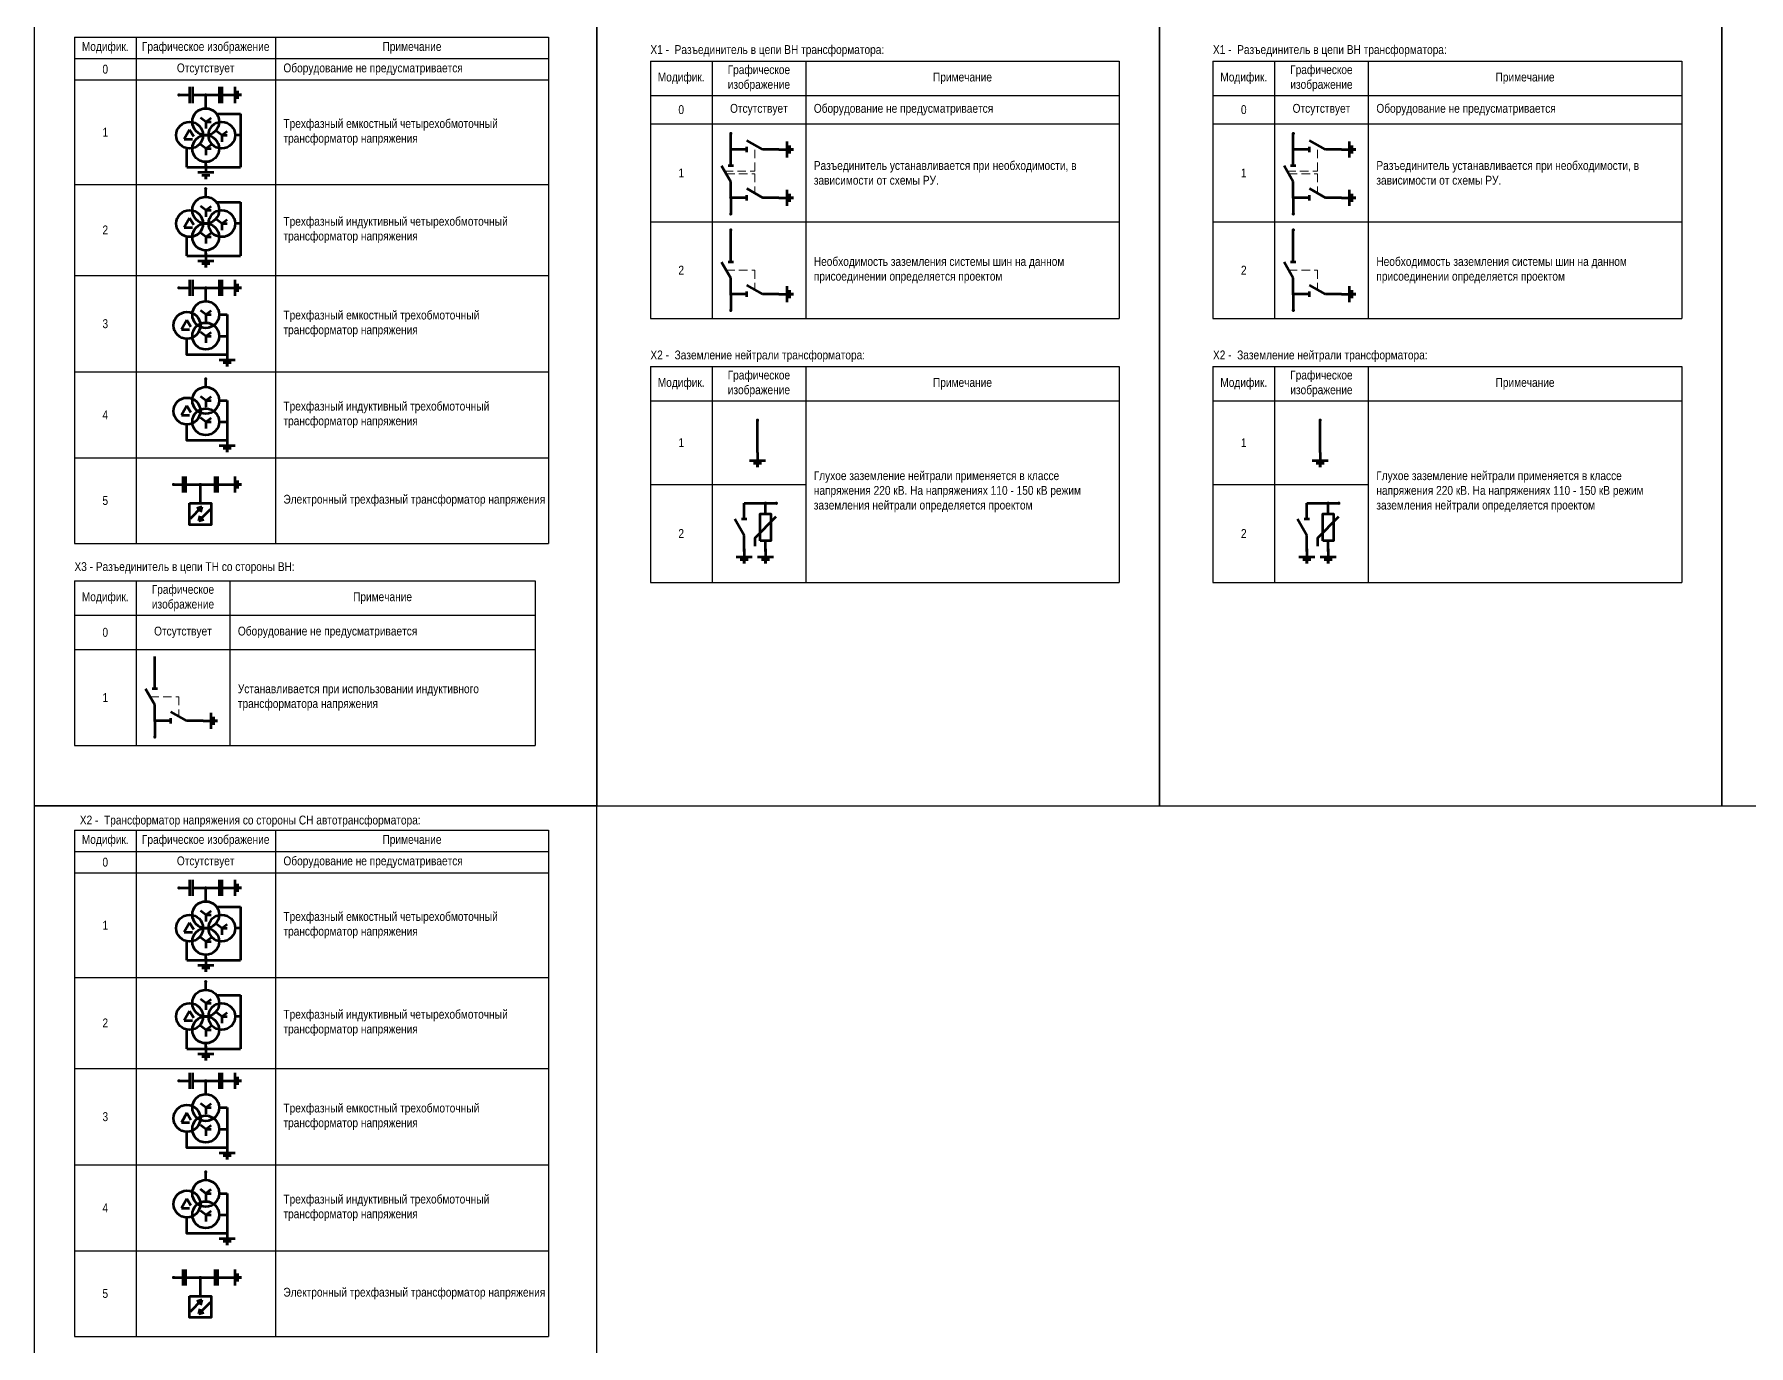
# Model space of a CAD drawing. Header units: millimetres. Extents: x 2565 to 10526, y 3800 to 9503.
# Drawn here: x 7417 to 8057, y 6831 to 7320 of the extents above; entities that cross this region are included whole.
import ezdxf
from ezdxf.enums import TextEntityAlignment as Align

# ---------------------------------------------------------------- set-up
doc = ezdxf.new("R2010")
doc.units = ezdxf.units.MM
doc.linetypes.add('штриховая2', pattern=[9.525, 6.35, -3.175])
for name, color, linetype, lineweight in [('Основная', 7, 'Continuous', 30), ('Толстая', 7, 'Continuous', 53), ('Штриховая', 7, 'штриховая2', 20)]:
    doc.layers.add(name, color=color, linetype=linetype, lineweight=lineweight)
doc.layers.add('Рамка', color=190, linetype='Continuous', lineweight=25, plot=False)
doc.styles.add('Narrow', font='ARIALN.TTF')
doc.styles.add('Вывод', font='tahoma.ttf', dxfattribs={"height": 2.5})
doc.styles.add('Компонент', font='ARIALN.TTF', dxfattribs={"height": 3.5})
doc.styles.add('Функция', font='ARIALN.TTF', dxfattribs={"height": 2})

# ---------------------------------------------------------------- blocks, each defined once
blk = doc.blocks.new('*T80')
at = {"layer": 'Основная', "color": 0, "linetype": 'ByBlock', "lineweight": -2, "transparency": 16777216}
for p, q in [((0, 0), (175, 0)), ((0, 0), (0, -96)), ((23, 0), (23, -96)), ((58, 0), (58, -96)), ((175, 0), (175, -96)), ((0, -12.79), (175, -12.79)), ((0, -23.39), (175, -23.39)), ((0, -60), (175, -60)), ((0, -96), (175, -96))]:
    blk.add_line(p, q, dxfattribs=at)
at = {"layer": 'Основная', "color": 0, "transparency": 16777216, "char_height": 3.3, "style": 'Narrow'}
for s, insert, width, attachment_point in [('Модифик.', (11.5, -6.4), 20, 5), ('Графическое изображение', (40.5, -6.4), 32, 5), ('Примечание', (116.5, -6.4), 114, 5), ('0', (11.5, -18.09), 20, 5), ('Отсутствует', (40.5, -18.09), 32, 5), ('Оборудование не предусматривается', (61, -18.09), 111, 4), ('Разъединитель устанавливается при необходимости, в зависимости от схемы РУ.', (61, -41.7), 111, 4), ('1', (11.5, -41.7), 20, 5), ('2', (11.5, -78), 20, 5), ('Необходимость заземления системы шин на данном присоединении определяется проектом', (61, -78), 111, 4)]:
    blk.add_mtext(s, dxfattribs=dict(at, insert=insert, width=width, attachment_point=attachment_point))
blk = doc.blocks.new('*U25')
at = {"color": 0}
for p, q in [((-3, 0), (0, 0)), ((0, -3), (0, 3)), ((1, -1.5), (1, 1.5)), ((2, -0.5), (2, 0.5))]:
    blk.add_line(p, q, dxfattribs=at)
blk = doc.blocks.new('*U191')
at = {"color": 0}
blk.add_line((0, 0), (6, 3.43), dxfattribs=at)
blk = doc.blocks.new('*U35')
at = {"color": 0}
blk.add_line((0, -1), (0, 1), dxfattribs=at)
blk = doc.blocks.new('*U33')
at = {"color": 0}
for p, q in [((0, 3), (0, 9)), ((0, -9), (0, -3))]:
    blk.add_line(p, q, dxfattribs=at)
at = {"color": 0, "ltscale": 0.25, "rotation": 89.99999999999999}
for name, p in [('*U191', (0, -3)), ('*U35', (0, 3))]:
    blk.add_blockref(name, p, dxfattribs=at)
at = {"layer": 'Основная'}
for tag, height, style, p in [('В1', 2.5, 'Вывод', (2, 7)), ('ОУ', 3.5, 'Компонент', (-12, 0)), ('В2', 2.5, 'Вывод', (2, -7))]:
    blk.add_attdef(tag, text='', height=height, dxfattribs=dict(at, style=style)).set_placement(p, align=Align.MIDDLE_CENTER)
blk = doc.blocks.new('*U41')
at = {"color": 0}
for p, q in [((-3, 0), (-9, 0)), ((9, 0), (3, 0))]:
    blk.add_line(p, q, dxfattribs=at)
at = {"color": 0, "ltscale": 0.25, "xscale": -1}
for name, p in [('*U191', (3, 0)), ('*U35', (-3, 0))]:
    blk.add_blockref(name, p, dxfattribs=at)
at = {"layer": 'Основная'}
for tag, height, style, p in [('ОУ', 3.5, 'Компонент', (0, 12)), ('В1', 2.5, 'Вывод', (-7, -2)), ('В2', 2.5, 'Вывод', (7, -2))]:
    blk.add_attdef(tag, text='', height=height, dxfattribs=dict(at, style=style)).set_placement(p, align=Align.MIDDLE_CENTER)
blk = doc.blocks.new('*T81')
at = {"layer": 'Основная', "color": 0, "linetype": 'ByBlock', "lineweight": -2, "transparency": 16777216}
for p, q in [((0, 0), (175, 0)), ((0, 0), (0, -80.61)), ((23, 0), (23, -80.61)), ((58, 0), (58, -80.61)), ((175, 0), (175, -80.61)), ((0, -12.79), (175, -12.79)), ((0, -44), (58, -44)), ((0, -80.61), (175, -80.61))]:
    blk.add_line(p, q, dxfattribs=at)
at = {"layer": 'Основная', "color": 0, "transparency": 16777216, "char_height": 3.3, "style": 'Narrow'}
for s, insert, width, attachment_point in [('Модифик.', (11.5, -6.4), 20, 5), ('Графическое изображение', (40.5, -6.4), 32, 5), ('Примечание', (116.5, -6.4), 114, 5), ('1', (11.5, -28.4), 20, 5), ('Глухое заземление нейтрали применяется в классе напряжения 220 кВ. На напряжениях 110 - 150 кВ режим заземления нейтрали определяется проектом', (61, -46.7), 111, 4), ('2', (11.5, -62.3), 20, 5)]:
    blk.add_mtext(s, dxfattribs=dict(at, insert=insert, width=width, attachment_point=attachment_point))
blk = doc.blocks.new('*U27')
at = {"color": 0}
for p, q in [((-3, 0), (3, 0)), ((0, 3), (0, 0)), ((-1.5, -1), (1.5, -1)), ((-0.5, -2), (0.5, -2))]:
    blk.add_line(p, q, dxfattribs=at)
blk = doc.blocks.new('*U45')
at = {"color": 0}
for p, q in [((0, 5), (0, 9)), ((0, -9), (0, -5))]:
    blk.add_line(p, q, dxfattribs=at)
at = {"color": 0, "ltscale": 0.35}
for q in [(4, 4), (-4, -7)]:
    blk.add_line((-4, -4), q, dxfattribs=at)
blk.add_lwpolyline([(-2, -5), (-2, 5), (2, 5), (2, -5)], close=True, dxfattribs=at)
at = {"layer": 'Основная'}
for tag, height, style, p in [('В1', 2.5, 'Вывод', (2, 7)), ('ОУ', 3.5, 'Компонент', (-6, 0)), ('F', 2, 'Функция', (-3, -5)), ('В2', 2.5, 'Вывод', (2, -7))]:
    blk.add_attdef(tag, text='', height=height, dxfattribs=dict(at, style=style)).set_placement(p, align=Align.MIDDLE_CENTER)
blk = doc.blocks.new('*U31')
at = {"color": 0}
for p, q in [((-3, 0), (3, 0)), ((0, 3), (0, 0)), ((-1.5, -1), (1.5, -1)), ((-0.5, -2), (0.5, -2))]:
    blk.add_line(p, q, dxfattribs=at)
blk = doc.blocks.new('*T123')
at = {"layer": 'Основная', "color": 0, "linetype": 'ByBlock', "lineweight": -2, "transparency": 16777216}
for p, q in [((0, 0), (175, 0)), ((0, 0), (0, -96)), ((23, 0), (23, -96)), ((58, 0), (58, -96)), ((175, 0), (175, -96)), ((0, -12.79), (175, -12.79)), ((0, -23.39), (175, -23.39)), ((0, -60), (175, -60)), ((0, -96), (175, -96))]:
    blk.add_line(p, q, dxfattribs=at)
at = {"layer": 'Основная', "color": 0, "transparency": 16777216, "char_height": 3.3, "style": 'Narrow'}
for s, insert, width, attachment_point in [('Модифик.', (11.5, -6.4), 20, 5), ('Графическое изображение', (40.5, -6.4), 32, 5), ('Примечание', (116.5, -6.4), 114, 5), ('0', (11.5, -18.09), 20, 5), ('Отсутствует', (40.5, -18.09), 32, 5), ('Оборудование не предусматривается', (61, -18.09), 111, 4), ('Разъединитель устанавливается при необходимости, в зависимости от схемы РУ.', (61, -41.7), 111, 4), ('1', (11.5, -41.7), 20, 5), ('2', (11.5, -78), 20, 5), ('Необходимость заземления системы шин на данном присоединении определяется проектом', (61, -78), 111, 4)]:
    blk.add_mtext(s, dxfattribs=dict(at, insert=insert, width=width, attachment_point=attachment_point))
blk = doc.blocks.new('*T124')
at = {"layer": 'Основная', "color": 0, "linetype": 'ByBlock', "lineweight": -2, "transparency": 16777216}
for p, q in [((0, 0), (175, 0)), ((0, 0), (0, -80.61)), ((23, 0), (23, -80.61)), ((58, 0), (58, -80.61)), ((175, 0), (175, -80.61)), ((0, -12.79), (175, -12.79)), ((0, -44), (58, -44)), ((0, -80.61), (175, -80.61))]:
    blk.add_line(p, q, dxfattribs=at)
at = {"layer": 'Основная', "color": 0, "transparency": 16777216, "char_height": 3.3, "style": 'Narrow'}
for s, insert, width, attachment_point in [('Модифик.', (11.5, -6.4), 20, 5), ('Графическое изображение', (40.5, -6.4), 32, 5), ('Примечание', (116.5, -6.4), 114, 5), ('1', (11.5, -28.4), 20, 5), ('Глухое заземление нейтрали применяется в классе напряжения 220 кВ. На напряжениях 110 - 150 кВ режим заземления нейтрали определяется проектом', (61, -46.7), 111, 4), ('2', (11.5, -62.3), 20, 5)]:
    blk.add_mtext(s, dxfattribs=dict(at, insert=insert, width=width, attachment_point=attachment_point))
blk = doc.blocks.new('*T212')
at = {"layer": 'Основная', "color": 0, "linetype": 'ByBlock', "lineweight": -2, "transparency": 16777216}
for p, q in [((0, 0), (177, 0)), ((0, 0), (0, -189)), ((23, 0), (23, -189)), ((75, 0), (75, -189)), ((177, 0), (177, -189)), ((0, -8), (177, -8)), ((0, -16), (177, -16)), ((0, -55), (177, -55)), ((0, -89), (177, -89)), ((0, -125), (177, -125)), ((0, -157), (177, -157)), ((0, -189), (177, -189))]:
    blk.add_line(p, q, dxfattribs=at)
at = {"layer": 'Основная', "color": 0, "transparency": 16777216, "char_height": 3.3, "style": 'Narrow'}
for s, insert, width, attachment_point in [('Модифик.', (11.5, -4), 20, 5), ('Графическое изображение', (49, -4), 49, 5), ('Примечание', (126, -4), 99, 5), ('0', (11.5, -12), 20, 5), ('Отсутствует', (49, -12), 49, 5), ('Оборудование не предусматривается', (78, -12), 96, 4), ('Трехфазный емкостный четырехобмоточный трансформатор напряжения', (78, -35.5), 96, 4), ('1', (11.5, -35.5), 20, 5), ('2', (11.5, -72), 20, 5), ('Трехфазный индуктивный четырехобмоточный трансформатор напряжения', (78, -72), 96, 4), ('Трехфазный емкостный трехобмоточный трансформатор напряжения', (78, -107), 96, 4), ('3', (11.5, -107), 20, 5), ('4', (11.5, -141), 20, 5), ('Трехфазный индуктивный трехобмоточный трансформатор напряжения', (78, -141), 96, 4), ('5', (11.5, -173), 20, 5), ('Электронный трехфазный трансформатор напряжения', (78, -173), 96, 4)]:
    blk.add_mtext(s, dxfattribs=dict(at, insert=insert, width=width, attachment_point=attachment_point))
blk = doc.blocks.new('*T213')
at = {"layer": 'Основная', "color": 0, "linetype": 'ByBlock', "lineweight": -2, "transparency": 16777216}
for p, q in [((0, 0), (172, 0)), ((0, 0), (0, -61.39)), ((23, 0), (23, -61.39)), ((58, 0), (58, -61.39)), ((172, 0), (172, -61.39)), ((0, -12.79), (172, -12.79)), ((0, -25.62), (172, -25.62)), ((0, -61.39), (172, -61.39))]:
    blk.add_line(p, q, dxfattribs=at)
at = {"layer": 'Основная', "color": 0, "transparency": 16777216, "char_height": 3.3, "style": 'Narrow'}
for s, insert, width, attachment_point in [('Модифик.', (11.5, -6.4), 20, 5), ('Графическое изображение', (40.5, -6.4), 32, 5), ('Примечание', (115, -6.4), 111, 5), ('0', (11.5, -19.21), 20, 5), ('Отсутствует', (40.5, -19.21), 32, 5), ('Оборудование не предусматривается', (61, -19.21), 108, 4), ('1', (11.5, -43.51), 20, 5), ('Устанавливается при использовании индуктивного трансформатора напряжения', (61, -43.51), 108, 4)]:
    blk.add_mtext(s, dxfattribs=dict(at, insert=insert, width=width, attachment_point=attachment_point))
blk = doc.blocks.new('*U20')
at = {"color": 0, "ltscale": 0.35}
for p, q in [((0, 2), (-2, -1.5)), ((0, 2), (1.5, -0.5)), ((-2, -1.5), (1, -1.5))]:
    blk.add_line(p, q, dxfattribs=at)
blk.add_circle((0, 0), 5, dxfattribs=at)
at = {"ltscale": 0.35, "style": 'Компонент'}
blk.add_attdef('ОУ', text='', height=3.5, dxfattribs=at).set_placement((-3, 10), align=Align.MIDDLE_CENTER)
blk = doc.blocks.new('*U19')
at = {"color": 0, "ltscale": 0.35}
for q in [(-2, 1.5), (2, 1.5), (2, 0), (0, -2.5)]:
    blk.add_line((0, 0), q, dxfattribs=at)
blk.add_circle((0, 0), 5, dxfattribs=at)
at = {"ltscale": 0.35, "style": 'Компонент'}
blk.add_attdef('ОУ', text='', height=3.5, dxfattribs=at).set_placement((0, 8), align=Align.MIDDLE_CENTER)
blk = doc.blocks.new('*U21')
at = {"color": 0, "ltscale": 0.35}
for q in [(-2, 1.5), (2, 1.5), (2, 0), (0, -2.5)]:
    blk.add_line((0, 0), q, dxfattribs=at)
blk.add_circle((0, 0), 5, dxfattribs=at)
at = {"ltscale": 0.35, "style": 'Компонент'}
blk.add_attdef('ОУ', text='', height=3.5, dxfattribs=at).set_placement((-9, 8), align=Align.MIDDLE_CENTER)
blk = doc.blocks.new('*U26')
at = {"color": 0}
for p, q in [((3, 0), (-3, 0)), ((0, 3), (0, 0)), ((1.5, -1), (-1.5, -1)), ((0.5, -2), (-0.5, -2))]:
    blk.add_line(p, q, dxfattribs=at)
blk = doc.blocks.new('*U50')
at = {"color": 0, "ltscale": 0.35}
for p, q in [((0, 2), (-2, -1.5)), ((0, 2), (1.5, -0.5)), ((-2, -1.5), (1, -1.5))]:
    blk.add_line(p, q, dxfattribs=at)
blk.add_circle((0, 0), 5, dxfattribs=at)
at = {"ltscale": 0.35, "style": 'Компонент'}
blk.add_attdef('ОУ', text='', height=3.5, dxfattribs=at).set_placement((0, 8), align=Align.MIDDLE_CENTER)
blk = doc.blocks.new('*U51')
at = {"color": 0, "ltscale": 0.35}
for q in [(-2, 1.5), (2, 1.5), (2, 0), (0, -2.5)]:
    blk.add_line((0, 0), q, dxfattribs=at)
blk.add_circle((0, 0), 5, dxfattribs=at)
at = {"ltscale": 0.35, "style": 'Компонент'}
blk.add_attdef('ОУ', text='', height=3.5, dxfattribs=at).set_placement((0, 8), align=Align.MIDDLE_CENTER)
blk = doc.blocks.new('*T214')
at = {"layer": 'Основная', "color": 0, "linetype": 'ByBlock', "lineweight": -2, "transparency": 16777216}
for p, q in [((0, 0), (177, 0)), ((0, 0), (0, -189)), ((23, 0), (23, -189)), ((75, 0), (75, -189)), ((177, 0), (177, -189)), ((0, -8), (177, -8)), ((0, -16), (177, -16)), ((0, -55), (177, -55)), ((0, -89), (177, -89)), ((0, -125), (177, -125)), ((0, -157), (177, -157)), ((0, -189), (177, -189))]:
    blk.add_line(p, q, dxfattribs=at)
at = {"layer": 'Основная', "color": 0, "transparency": 16777216, "char_height": 3.3, "style": 'Narrow'}
for s, insert, width, attachment_point in [('Модифик.', (11.5, -4), 20, 5), ('Графическое изображение', (49, -4), 49, 5), ('Примечание', (126, -4), 99, 5), ('0', (11.5, -12), 20, 5), ('Отсутствует', (49, -12), 49, 5), ('Оборудование не предусматривается', (78, -12), 96, 4), ('Трехфазный емкостный четырехобмоточный трансформатор напряжения', (78, -35.5), 96, 4), ('1', (11.5, -35.5), 20, 5), ('2', (11.5, -72), 20, 5), ('Трехфазный индуктивный четырехобмоточный трансформатор напряжения', (78, -72), 96, 4), ('Трехфазный емкостный трехобмоточный трансформатор напряжения', (78, -107), 96, 4), ('3', (11.5, -107), 20, 5), ('4', (11.5, -141), 20, 5), ('Трехфазный индуктивный трехобмоточный трансформатор напряжения', (78, -141), 96, 4), ('5', (11.5, -173), 20, 5), ('Электронный трехфазный трансформатор напряжения', (78, -173), 96, 4)]:
    blk.add_mtext(s, dxfattribs=dict(at, insert=insert, width=width, attachment_point=attachment_point))

msp = doc.modelspace()

# ---------------------------------------------------------------- linework, layer by layer
at = {"layer": 'Рамка'}
for points in [[(7417, 7032), (7627, 7032), (7627, 7329), (7417, 7329)], [(7627, 7032), (7837, 7032), (7837, 7329), (7627, 7329)], [(7837, 7032), (8047, 7032), (8047, 7329), (7837, 7329)], [(8047, 7032), (8257, 7032), (8257, 7329), (8047, 7329)], [(7417, 6735), (7627, 6735), (7627, 7032), (7417, 7032)]]:
    msp.add_lwpolyline(points, close=True, dxfattribs=at)
at = {"layer": 'Толстая', "ltscale": 0.25, "const_width": 0.6}
for points in [[(7470.7, 7297.4, 1), (7471.3, 7297.4, 1)], [(7480.7, 7297.4, 1), (7481.3, 7297.4, 1)], [(7676.7, 7283, 1), (7677.3, 7283, 1)], [(7886.7, 7283, 1), (7887.3, 7283, 1)], [(7493.7, 7282.4, 1), (7494.3, 7282.4, 1)], [(7676.7, 7277, 1), (7677.3, 7277, 1)], [(7886.7, 7277, 1), (7887.3, 7277, 1)], [(7480.7, 7270.4, 1), (7481.3, 7270.4, 1)], [(7480.7, 7262.4, 1), (7481.3, 7262.4, 1)], [(7676.7, 7259, 1), (7677.3, 7259, 1)], [(7886.7, 7259, 1), (7887.3, 7259, 1)], [(7676.7, 7253, 1), (7677.3, 7253, 1)], [(7886.7, 7253, 1), (7887.3, 7253, 1)], [(7493.7, 7249.4, 1), (7494.3, 7249.4, 1)], [(7676.7, 7247, 1), (7677.3, 7247, 1)], [(7886.7, 7247, 1), (7887.3, 7247, 1)], [(7480.7, 7237.4, 1), (7481.3, 7237.4, 1)], [(7470.7, 7225.4, 1), (7471.3, 7225.4, 1)], [(7480.7, 7225.4, 1), (7481.3, 7225.4, 1)], [(7676.7, 7223, 1), (7677.3, 7223, 1)], [(7886.7, 7223, 1), (7887.3, 7223, 1)], [(7676.7, 7217, 1), (7677.3, 7217, 1)], [(7886.7, 7217, 1), (7887.3, 7217, 1)], [(7488.7, 7207.4, 1), (7489.3, 7207.4, 1)], [(7488.7, 7200.4, 1), (7489.3, 7200.4, 1)], [(7480.7, 7191.4, 1), (7481.3, 7191.4, 1)], [(7488.7, 7175.4, 1), (7489.3, 7175.4, 1)], [(7686.7, 7176, 1), (7687.3, 7176, 1)], [(7896.7, 7176, 1), (7897.3, 7176, 1)], [(7488.7, 7168.4, 1), (7489.3, 7168.4, 1)], [(7468.7, 7152, 1), (7469.3, 7152, 1)], [(7478.7, 7152, 1), (7479.3, 7152, 1)], [(7689.7, 7145, 1), (7690.3, 7145, 1)], [(7693.7, 7145, 1), (7694.3, 7145, 1)], [(7899.7, 7145, 1), (7900.3, 7145, 1)], [(7903.7, 7145, 1), (7904.3, 7145, 1)], [(7461.7, 7063.77, 1), (7462.3, 7063.77, 1)], [(7461.7, 7057.77, 1), (7462.3, 7057.77, 1)], [(7470.7, 7001.4, 1), (7471.3, 7001.4, 1)], [(7480.7, 7001.4, 1), (7481.3, 7001.4, 1)], [(7493.7, 6986.4, 1), (7494.3, 6986.4, 1)], [(7480.7, 6974.4, 1), (7481.3, 6974.4, 1)], [(7480.7, 6966.4, 1), (7481.3, 6966.4, 1)], [(7493.7, 6953.4, 1), (7494.3, 6953.4, 1)], [(7480.7, 6941.4, 1), (7481.3, 6941.4, 1)], [(7470.7, 6929.4, 1), (7471.3, 6929.4, 1)], [(7480.7, 6929.4, 1), (7481.3, 6929.4, 1)], [(7488.7, 6911.4, 1), (7489.3, 6911.4, 1)], [(7488.7, 6904.4, 1), (7489.3, 6904.4, 1)], [(7480.7, 6895.4, 1), (7481.3, 6895.4, 1)], [(7488.7, 6879.4, 1), (7489.3, 6879.4, 1)], [(7488.7, 6872.4, 1), (7489.3, 6872.4, 1)], [(7468.7, 6856, 1), (7469.3, 6856, 1)], [(7478.7, 6856, 1), (7479.3, 6856, 1)]]:
    msp.add_lwpolyline(points, format="xyb", close=True, dxfattribs=at)
at = {"layer": 'Толстая'}
for points in [[(7471, 7297.4), (7475, 7297.4)], [(7475, 7300.4), (7475, 7294.4)], [(7476, 7300.4), (7476, 7294.4)], [(7476, 7297.4), (7486, 7297.4)], [(7481, 7292.4), (7481, 7297.4)], [(7486, 7300.4), (7486, 7294.4)], [(7487, 7300.4), (7487, 7294.4)], [(7487, 7297.4), (7489, 7297.4)], [(7485, 7290.4), (7494, 7290.4)], [(7494, 7290.4), (7494, 7270.4)], [(7494, 7282.4), (7492, 7282.4)], [(7677, 7277), (7677, 7283)], [(7887, 7277), (7887, 7283)], [(7481, 7270.4), (7481, 7272.4)], [(7474, 7270.4), (7494, 7270.4)], [(7481, 7259.4), (7481, 7262.4)], [(7677, 7259), (7677, 7253)], [(7887, 7259), (7887, 7253)], [(7485, 7257.4), (7494, 7257.4)], [(7494, 7257.4), (7494, 7237.4)], [(7494, 7249.4), (7492, 7249.4)], [(7677, 7241), (7677, 7247)], [(7887, 7241), (7887, 7247)], [(7481, 7237.4), (7481, 7239.4)], [(7474, 7237.4), (7494, 7237.4)], [(7475, 7228.4), (7475, 7222.4)], [(7476, 7228.4), (7476, 7222.4)], [(7486, 7228.4), (7486, 7222.4)], [(7487, 7228.4), (7487, 7222.4)], [(7471, 7225.4), (7475, 7225.4)], [(7476, 7225.4), (7486, 7225.4)], [(7481, 7220.4), (7481, 7225.4)], [(7487, 7225.4), (7489, 7225.4)], [(7677, 7223), (7677, 7217)], [(7887, 7223), (7887, 7217)], [(7489, 7215.4), (7489, 7200.4)], [(7489, 7200.4), (7474, 7200.4), (7474, 7206.4)], [(7481, 7188.4), (7481, 7191.4)], [(7489, 7183.4), (7489, 7168.4)], [(7687, 7164), (7687, 7176)], [(7897, 7164), (7897, 7176)], [(7489, 7168.4), (7474, 7168.4), (7474, 7174.4)], [(7469, 7152), (7472.44, 7152)], [(7472.44, 7155), (7472.44, 7149)], [(7473.44, 7155), (7473.44, 7149)], [(7473.44, 7152), (7484.44, 7152)], [(7479, 7145), (7479, 7152)], [(7484.44, 7155), (7484.44, 7149)], [(7485.44, 7155), (7485.44, 7149)], [(7485.44, 7152), (7489.44, 7152)], [(7475.35, 7139.35), (7479.6, 7143.6)], [(7479.6, 7143.6), (7477.67, 7143.08)], [(7482.65, 7142.65), (7478.4, 7138.4)], [(7479.6, 7143.6), (7479.08, 7141.67)], [(7682, 7145), (7694, 7145)], [(7892, 7145), (7904, 7145)], [(7478.4, 7138.4), (7478.92, 7140.33)], [(7478.4, 7138.4), (7480.33, 7138.92)], [(7462, 7081.77), (7462, 7087.77)], [(7462, 7063.77), (7462, 7057.77)], [(7475, 7004.4), (7475, 6998.4)], [(7476, 7004.4), (7476, 6998.4)], [(7486, 7004.4), (7486, 6998.4)], [(7487, 7004.4), (7487, 6998.4)], [(7471, 7001.4), (7475, 7001.4)], [(7476, 7001.4), (7486, 7001.4)], [(7481, 6996.4), (7481, 7001.4)], [(7487, 7001.4), (7489, 7001.4)], [(7485, 6994.4), (7494, 6994.4)], [(7494, 6994.4), (7494, 6974.4)], [(7494, 6986.4), (7492, 6986.4)], [(7481, 6974.4), (7481, 6976.4)], [(7474, 6974.4), (7494, 6974.4)], [(7481, 6963.4), (7481, 6966.4)], [(7485, 6961.4), (7494, 6961.4)], [(7494, 6961.4), (7494, 6941.4)], [(7494, 6953.4), (7492, 6953.4)], [(7474, 6941.4), (7494, 6941.4)], [(7481, 6941.4), (7481, 6943.4)], [(7475, 6932.4), (7475, 6926.4)], [(7476, 6932.4), (7476, 6926.4)], [(7486, 6932.4), (7486, 6926.4)], [(7487, 6932.4), (7487, 6926.4)], [(7471, 6929.4), (7475, 6929.4)], [(7476, 6929.4), (7486, 6929.4)], [(7481, 6924.4), (7481, 6929.4)], [(7487, 6929.4), (7489, 6929.4)], [(7489, 6919.4), (7489, 6904.4)], [(7489, 6904.4), (7474, 6904.4), (7474, 6910.4)], [(7481, 6892.4), (7481, 6895.4)], [(7489, 6887.4), (7489, 6872.4)], [(7489, 6872.4), (7474, 6872.4), (7474, 6878.4)], [(7469, 6856), (7472.44, 6856)], [(7472.44, 6859), (7472.44, 6853)], [(7473.44, 6859), (7473.44, 6853)], [(7473.44, 6856), (7484.44, 6856)], [(7479, 6849), (7479, 6856)], [(7484.44, 6859), (7484.44, 6853)], [(7485.44, 6859), (7485.44, 6853)], [(7485.44, 6856), (7489.44, 6856)], [(7475.35, 6843.35), (7479.6, 6847.6)], [(7479.6, 6847.6), (7477.67, 6847.08)], [(7482.65, 6846.65), (7478.4, 6842.4)], [(7478.4, 6842.4), (7478.92, 6844.33)], [(7478.4, 6842.4), (7480.33, 6842.92)], [(7479.6, 6847.6), (7479.08, 6845.67)]]:
    msp.add_lwpolyline(points, dxfattribs=at)
at = {"layer": 'Толстая', "ltscale": 100}
for points in [[(7474, 7270.4), (7474, 7277.4)], [(7474, 7237.4), (7474, 7244.4)], [(7486, 7215.4), (7489, 7215.4)], [(7486, 7207.4), (7489, 7207.4)], [(7486, 7183.4), (7489, 7183.4)], [(7486, 7175.4), (7489, 7175.4)], [(7474, 6974.4), (7474, 6981.4)], [(7474, 6941.4), (7474, 6948.4)], [(7486, 6919.4), (7489, 6919.4)], [(7486, 6911.4), (7489, 6911.4)], [(7486, 6887.4), (7489, 6887.4)], [(7486, 6879.4), (7489, 6879.4)]]:
    msp.add_lwpolyline(points, dxfattribs=at)
at = {"layer": 'Толстая'}
for points in [[(7475, 7145), (7483, 7145), (7483, 7137), (7475, 7137)], [(7475, 6849), (7483, 6849), (7483, 6841), (7475, 6841)]]:
    msp.add_lwpolyline(points, close=True, dxfattribs=at)
at = {"layer": 'Штриховая', "ltscale": 0.5}
for points in [[(7674.71, 7269), (7686, 7269), (7686, 7278.71)], [(7884.71, 7269), (7896, 7269), (7896, 7278.71)], [(7675.29, 7268), (7686, 7268), (7686, 7260.71)], [(7885.29, 7268), (7896, 7268), (7896, 7260.71)], [(7675.29, 7232), (7686, 7232), (7686, 7224.71)], [(7885.29, 7232), (7896, 7232), (7896, 7224.71)], [(7460.29, 7072.77), (7471, 7072.77), (7471, 7065.49)]]:
    msp.add_lwpolyline(points, dxfattribs=at)

# ---------------------------------------------------------------- block references
for name, p in [('*T212', (7432, 7319)), ('*T80', (7647, 7310)), ('*T123', (7857, 7310)), ('*T81', (7647, 7196)), ('*T124', (7857, 7196)), ('*T213', (7432, 7116)), ('*T214', (7432, 7023))]:
    msp.add_blockref(name, p)
at = {"layer": 'Толстая', "ltscale": 0.25}
for name, p in [('*U25', (7492, 7297.4)), ('*U33', (7677, 7268)), ('*U41', (7686, 7277)), ('*U25', (7698, 7277)), ('*U33', (7887, 7268)), ('*U41', (7896, 7277)), ('*U25', (7908, 7277)), ('*U26', (7481, 7268.4)), ('*U41', (7686, 7259)), ('*U25', (7698, 7259)), ('*U41', (7896, 7259)), ('*U25', (7908, 7259)), ('*U33', (7677, 7232)), ('*U33', (7887, 7232)), ('*U26', (7481, 7235.4)), ('*U25', (7492, 7225.4)), ('*U41', (7686, 7223)), ('*U25', (7698, 7223)), ('*U41', (7896, 7223)), ('*U25', (7908, 7223)), ('*U26', (7489, 7198.4)), ('*U26', (7489, 7166.4)), ('*U27', (7687, 7161)), ('*U27', (7897, 7161)), ('*U25', (7492, 7152)), ('*U33', (7682, 7136)), ('*U33', (7892, 7136)), ('*U27', (7682, 7125)), ('*U31', (7690, 7125)), ('*U27', (7892, 7125)), ('*U31', (7900, 7125)), ('*U33', (7462, 7072.77)), ('*U41', (7471, 7063.77)), ('*U25', (7483, 7063.77)), ('*U25', (7492, 7001.4)), ('*U26', (7481, 6972.4)), ('*U26', (7481, 6939.4)), ('*U25', (7492, 6929.4)), ('*U26', (7489, 6902.4)), ('*U26', (7489, 6870.4)), ('*U25', (7492, 6856))]:
    msp.add_blockref(name, p, dxfattribs=at)
at = {"layer": 'Толстая', "ltscale": 0.35}
for name, p in [('*U21', (7481, 7287.4)), ('*U20', (7475, 7282.4)), ('*U19', (7487, 7282.4)), ('*U19', (7481, 7277.4)), ('*U21', (7481, 7254.4)), ('*U20', (7475, 7249.4)), ('*U19', (7487, 7249.4)), ('*U19', (7481, 7244.4)), ('*U19', (7481, 7215.4)), ('*U50', (7474, 7211.4)), ('*U51', (7481, 7207.4)), ('*U19', (7481, 7183.4)), ('*U50', (7474, 7179.4)), ('*U51', (7481, 7175.4)), ('*U45', (7690, 7136)), ('*U45', (7900, 7136)), ('*U21', (7481, 6991.4)), ('*U20', (7475, 6986.4)), ('*U19', (7487, 6986.4)), ('*U19', (7481, 6981.4)), ('*U21', (7481, 6958.4)), ('*U20', (7475, 6953.4)), ('*U19', (7487, 6953.4)), ('*U19', (7481, 6948.4)), ('*U50', (7474, 6915.4)), ('*U19', (7481, 6919.4)), ('*U51', (7481, 6911.4)), ('*U50', (7474, 6883.4)), ('*U19', (7481, 6887.4)), ('*U51', (7481, 6879.4))]:
    msp.add_blockref(name, p, dxfattribs=at)

# ---------------------------------------------------------------- texts
at = {"layer": 'Основная', "char_height": 3.3, "attachment_point": 1, "style": 'Narrow'}
for s, insert, width in [('\\pi-9.9,l9.9,t9.9;X1 -  Разъединитель в цепи ВН трансформатора:', (7647, 7316), 120), ('\\pi-9.9,l9.9,t9.9;X1 -  Разъединитель в цепи ВН трансформатора:', (7857, 7316), 120), ('\\pi-9.9,l9.9,t9.9;X2 -  Заземление нейтрали трансформатора:', (7647, 7202), 120), ('\\pi-9.9,l9.9,t9.9;X2 -  Заземление нейтрали трансформатора:', (7857, 7202), 120), ('\\pi-9.9,l9.9,t9.9;X3 - Разъединитель в цепи ТН со стороны ВН:', (7432, 7123), 172), ('\\pi-9.9,l9.9,t9.9;X2 -  Трансформатор напряжения со стороны СН автотрансформатора:', (7434, 7028.4), 180)]:
    msp.add_mtext(s, dxfattribs=dict(at, insert=insert, width=width))

doc.saveas('drawing.dxf')
